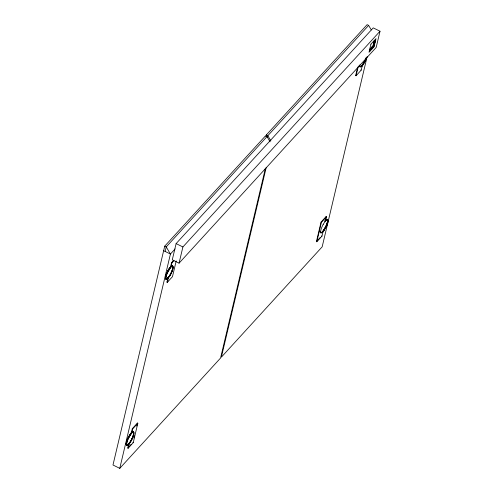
<?xml version="1.0" encoding="UTF-8"?>
<svg xmlns="http://www.w3.org/2000/svg" width="493" height="493" viewBox="0 0 493 493"><rect width="100%" height="100%" fill="white"/><g stroke="black" fill="none" stroke-linecap="round" stroke-linejoin="round"><path stroke-width="0.74" d="M270.078 141.787L267.021 136.592L265.511 135.852L164.717 246.161L112.983 465.004L119.768 468.35L220.562 358.041L265.376 168.464M165.149 251.442L166.227 246.901L267.021 136.592M119.768 468.35L170.424 254.043L175.101 248.928M128.679 444.033L127.712 448.119L128.088 448.303L133.233 442.677L137.83 423.222L137.455 423.037L132.309 428.663L131.348 432.749L127.416 439.318A7.537 1.947 -63.7 0 0 126.263 444.778L127.182 445.234L128.679 444.033L129.055 444.218L128.088 448.303M166.954 282.119L167.916 278.04L168.298 278.225L167.33 282.304L166.954 282.119L167.984 280.992M167.916 278.04L166.418 279.241L165.5 278.785A7.537 1.947 -63.7 0 1 166.659 273.319L170.584 266.75L171.552 262.664L173.61 260.415M176.112 243.604L172.285 259.817L179.064 263.163L376.184 47.433L380.017 31.225L373.232 27.879L176.112 243.604L182.897 246.95L380.017 31.225M129.055 444.218L127.558 445.419L126.639 444.969A7.537 1.947 -63.7 0 1 127.792 439.503L131.723 432.934L132.691 428.848L137.83 423.222M168.298 278.225L166.794 279.426L165.876 278.97A7.537 1.947 -63.7 0 1 167.035 273.504L170.966 266.935L171.928 262.855L173.986 260.6M133.917 438L134.447 435.757M136.746 426.026L137.455 423.037M176.186 260.963L172.476 276.678L167.33 282.304M179.064 263.163L182.897 246.95M265.974 136.456L266.325 134.959L367.119 24.65L368.628 25.396L371.303 29.937M267.372 137.652L267.835 135.704L368.628 25.396M266.189 167.571L221.375 357.148L322.169 246.839L367.162 56.516M325.59 220.765L326.557 216.68L326.181 216.495L321.035 222.121L316.438 241.576L316.814 241.761L321.96 236.135L322.921 232.049L326.853 225.48A7.537 1.947 -63.7 0 0 328.005 220.02L327.087 219.564L325.59 220.765L325.214 220.581L326.711 219.379L327.629 219.829A7.537 1.947 -63.7 0 1 326.477 225.295L322.545 231.864L322.921 232.049M366.089 59.487L362.164 66.056L361.196 70.135L356.057 75.768L355.675 75.577L357.622 67.35M316.814 241.761L321.411 222.312L326.557 216.68M356.057 75.768L358.356 66.037M325.694 218.535L326.181 216.495M365.714 59.302L361.788 65.871L362.164 66.056M355.675 75.577L356.704 74.455M128.229 447.552L131.311 444.175M317.979 239.888L320.037 237.638M360.821 69.951L361.196 70.135M266.325 134.959L267.835 135.704L270.885 140.899M321.035 222.121L321.411 222.312M321.578 235.95L321.96 236.135M164.717 246.161L166.227 246.901L170.424 254.043L163.645 250.697M171.552 262.664L171.928 262.855M170.584 266.75L170.966 266.935M132.309 428.663L132.691 428.848M131.348 432.749L131.723 432.934M132.857 442.486L133.233 442.677M359.662 66.438L360.056 66.734A7.327 1.892 -63.7 0 0 364.198 62.186L365.054 60.51A7.105 1.836 -63.7 0 0 366.17 57.73M172.316 265.887L173.086 266.368L173.246 267.089A7.105 1.836 -63.7 0 1 171.564 272.863L170.707 274.539A7.327 1.892 -63.7 0 1 166.566 279.087L165.796 278.607L165.636 277.886A7.105 1.836 -63.7 0 1 167.318 272.111L168.175 270.435A7.327 1.892 -63.7 0 1 171.712 266.035M133.073 431.886L133.849 432.367L134.01 433.082A7.105 1.836 -63.7 0 1 132.321 438.862L131.465 440.539A7.327 1.892 -63.7 0 1 127.33 445.08L126.553 444.6L126.393 443.885A7.105 1.836 -63.7 0 1 128.081 438.104L128.938 436.434A7.327 1.892 -63.7 0 1 132.469 432.034M320.259 231.716L320.419 232.431M172.71 266.183L172.87 266.904A7.105 1.836 -63.7 0 1 171.188 272.678L170.331 274.354A7.327 1.892 -63.7 0 1 166.19 278.896M166.172 278.791L166.012 278.07A7.105 1.836 -63.7 0 1 167.694 272.296L168.551 270.62A7.327 1.892 -63.7 0 1 172.692 266.072M133.474 432.182L133.634 432.897A7.105 1.836 -63.7 0 1 131.945 438.678L131.089 440.348A7.327 1.892 -63.7 0 1 126.954 444.896M126.929 444.791L126.769 444.07A7.105 1.836 -63.7 0 1 128.457 438.289L129.314 436.619A7.327 1.892 -63.7 0 1 133.449 432.071M132.753 431.751A7.401 1.91 -63.7 0 1 131.107 440.422A7.401 1.91 -63.7 0 1 126.35 443.312A7.401 1.91 -63.7 0 1 132.013 432.201M172.538 265.758A7.401 1.91 -63.7 0 1 172.864 266.22M172.944 267.095A7.401 1.91 -63.7 0 1 168.754 276.93A7.401 1.91 -63.7 0 1 165.648 276.9A7.401 1.91 -63.7 0 1 170.381 267.077M133.418 431.578A7.617 1.966 -63.7 0 1 130.448 441.66A7.617 1.966 -63.7 0 1 126.313 442.967A7.617 1.966 -63.7 0 1 132.112 431.991M172.858 268.284A7.617 1.966 -63.7 0 1 172.427 269.856M172.23 270.423A7.617 1.966 -63.7 0 1 170.011 275.125M169.684 275.661A7.617 1.966 -63.7 0 1 169.025 276.665M168.692 277.121A7.617 1.966 -63.7 0 1 165.556 276.967A7.617 1.966 -63.7 0 1 170.455 266.867M359.964 64.811A7.105 1.836 -63.7 0 0 359.878 65.902L360.432 66.919A7.327 1.892 -63.7 0 0 364.573 62.371L365.43 60.694A7.105 1.836 -63.7 0 0 366.7 57.404M366.737 57.743A7.537 1.947 -63.7 0 1 366.089 59.487M366.231 57.681A7.401 1.91 -63.7 0 1 360.383 66.863M359.835 66.857A7.401 1.91 -63.7 0 1 359.508 66.401M324.677 221.419A7.327 1.892 -63.7 0 1 326.939 219.718L327.5 220.728A7.105 1.836 -63.7 0 1 325.811 226.509L324.955 228.179A7.327 1.892 -63.7 0 1 320.82 232.727M325.004 220.901A7.401 1.91 -63.7 0 1 327.223 222.891A7.401 1.91 -63.7 0 1 321.88 232.413M321.14 232.862A7.401 1.91 -63.7 0 1 320.592 232.856M320.265 232.4A7.401 1.91 -63.7 0 1 320.185 231.519M365.64 59.431A7.617 1.966 -63.7 0 1 361.911 65.748M325.084 220.698A7.617 1.966 -63.7 0 1 327.297 222.867A7.617 1.966 -63.7 0 1 321.781 232.622M371.445 48.708C373.102 48.61 372.653 44.05 371.445 48.708M371.217 48.93L371.247 49.325A1.343 0.345 -63.7 0 0 371.488 49.3L371.975 48.727A1.294 0.333 -63.7 0 0 372.258 48.222L372.566 47.439A4.16 1.072 -63.7 0 0 372.788 46.508L372.671 46.052L372.135 46.545A1.337 0.345 -63.7 0 0 371.747 47.205L371.217 48.93M374.994 42.084L374.384 43.785L372.948 45.411L374.785 42.38L373.337 43.778L373.423 43.409L374.994 42.084M371.174 47.901L370.693 49.922L369.522 51.451L370.175 48.684L371.174 47.901M374.914 40.284L374.698 41.313L375.376 40.574L375.29 40.937L373.558 42.836L374.218 40.746L374.914 40.284M370.933 48.259L370.126 49.614L370.933 48.259M370.693 49.423L369.824 50.902L370.693 49.423M374.705 40.629L373.83 42.269L374.705 40.629M370.927 44.173L369.01 52.276L374.095 46.718L376.011 38.614L370.927 44.173M374.353 44.117L373.688 45.633L373.521 45.029L373.25 45.319L373.478 46.089L372.585 48.104L373.54 46.256L373.706 46.872L373.977 46.576L373.749 45.794L374.618 43.822L374.353 44.117M323.18 224.451L322.323 226.121A7.105 1.836 -63.7 0 0 320.635 231.901L321.196 232.912A7.327 1.892 -63.7 0 0 325.331 228.37L326.193 226.694A7.105 1.836 -63.7 0 0 327.876 220.913L327.321 219.903A7.327 1.892 -63.7 0 0 323.18 224.451"/></g></svg>
